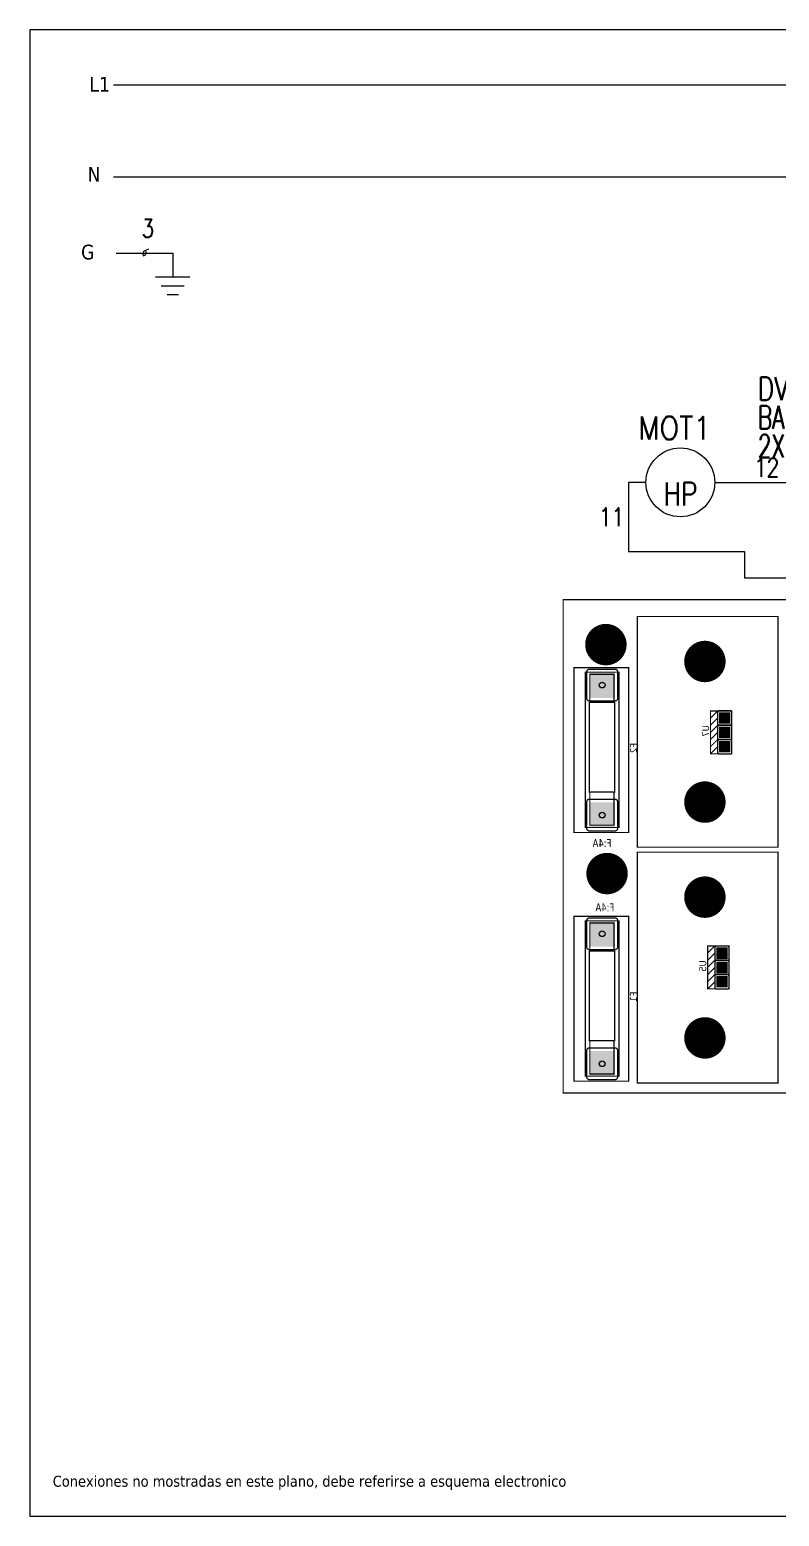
# Model space of a CAD drawing. Header units: millimetres. Extents: x 123.5 to 144.3, y 105.4 to 121.6.
# Drawn here: x 123.51 to 131.67, y 105.41 to 121.59 of the extents above; entities that cross this region are included whole.
import ezdxf
from ezdxf.enums import TextEntityAlignment as Align

# ---------------------------------------------------------------- set-up
doc = ezdxf.new("R2010")
doc.units = ezdxf.units.MM
for name, color, linetype in [('BLK_12AWG', 7, 'Continuous'), ('DESC', 250, 'Continuous'), ('MISC', 7, 'Continuous'), ('SYMS', 7, 'Continuous'), ('TAGS', 250, 'Continuous'), ('TERMS', 250, 'Continuous'), ('WIRES', 7, 'Continuous')]:
    doc.layers.add(name, color=color, linetype=linetype)
doc.layers.add('WIRENO', color=7, linetype='Continuous', true_color=0x000000)
doc.styles.get("Standard").update_dxf_attribs({"font": 'tahoma.ttf'})
doc.styles.add('WD', font='romans.shx')

# ---------------------------------------------------------------- blocks, each defined once
blk = doc.blocks.new('VGND2')
for p, q in [((0.09375, 0), (-0.09375, 0)), ((-0.0625, -0.046875), (0.0625, -0.046875)), ((-0.03125, -0.09375), (0.03125, -0.09375))]:
    blk.add_line(p, q)
at = {"style": 'WD', "flags": 1}
blk.add_attdef('X2TERM01', (0, 0), '', height=0.01, dxfattribs=at)
blk = doc.blocks.new('WD_WNH')
at = {"linetype": 'Continuous', "style": 'WD', "width": 0.8}
blk.add_attdef('WIRENO', text='', height=0.125, dxfattribs=at).set_placement((0, 0.062), align=Align.CENTER)
at = {"style": 'WD', "flags": 1}
for tag, p in [('W01USER', (0, 0.078)), ('W02USER', (0, 0.07)), ('W03USER', (0, 0.062)), ('W04USER', (0, 0.055)), ('W05USER', (0, 0.047)), ('W06USER', (0, 0.039)), ('W07USER', (0, 0.031)), ('W08USER', (0, 0.023)), ('W09USER', (0, 0.016)), ('W10USER', (0, 0.008))]:
    blk.add_attdef(tag, text='', height=0.005, dxfattribs=at).set_placement(p, align=Align.CENTER)
blk = doc.blocks.new('VDV1TFL')
for p, q in [((-0.3438, 0.3438), (-0.3438, -0.3438)), ((0.0938, 0.3438), (-0.3438, 0.3438)), ((0.0938, -0.3438), (0.0938, 0.3438)), ((-0.3438, -0.3438), (0.0938, -0.3438))]:
    blk.add_line(p, q)
for centre in [(-0.25, 0.25), (0, 0.25), (-0.25, -0.25), (0, -0.25)]:
    blk.add_circle(centre, 0.0625)
at = {"style": 'WD', "width": 0.7}
for tag, p in [('INST', (-0.1195, 0.5446)), ('LOC', (-0.1195, 0.375)), ('RATING2', (-0.125, -0.1562))]:
    blk.add_attdef(tag, text='', height=0.125, dxfattribs=at).set_placement(p, align=Align.CENTER)
at = {"style": 'WD', "flags": 1}
for tag, p in [('X2TERM04', (-0.25, 0.3125)), ('X2TERM02', (0, 0.3125)), ('X4TERM04', (-0.3125, 0.25)), ('X1TERM02', (0.0625, 0.25)), ('X4TERM03', (-0.3125, -0.25)), ('X1TERM01', (0.0625, -0.25)), ('X8TERM03', (-0.25, -0.3125)), ('X8TERM01', (0, -0.3125))]:
    blk.add_attdef(tag, p, '', height=0.0125, dxfattribs=at)
at = {"linetype": 'Continuous', "style": 'WD', "width": 0.8, "flags": 8}
for tag, p in [('TERM04', (-0.25, 0.25)), ('TERM02', (0, 0.25)), ('TERM03', (-0.25, -0.25)), ('TERM01', (0, -0.25))]:
    blk.add_attdef(tag, text='', height=0.0625, dxfattribs=at).set_placement(p, align=Align.MIDDLE)
at = {"style": 'WD'}
for tag, p, width in [('TAG1', (0.1719, 0.0774), 0.8), ('DESC1', (0.1719, -0.0789), 0.7), ('DESC2', (0.1719, -0.2351), 0.7), ('XREF', (0.1719, -0.3914), 0.7)]:
    blk.add_attdef(tag, p, '', height=0.125, dxfattribs=dict(at, width=width))
at = {"style": 'WD', "width": 0.7}
blk.add_attdef('RATING1', text='', height=0.125, dxfattribs=at).set_placement((-0.125, 0.0625), align=Align.MIDDLE)
at = {"style": 'WD', "flags": 9}
blk.add_attdef('FAMILY', text='', height=0.01, dxfattribs=at).set_placement((-0.1303, -0.0802), align=Align.CENTER)
at = {"linetype": 'Continuous', "style": 'WD', "flags": 9}
blk.add_attdef('ASSYCODE', text='', height=0.01, dxfattribs=at).set_placement((-0.125, -0.125), align=Align.CENTER)
at = {"linetype": 'Continuous', "style": 'WD', "flags": 1}
for tag, p in [('MFG', (-0.125, -0.1096)), ('CAT', (-0.125, -0.0907))]:
    blk.add_attdef(tag, text='', height=0.01, dxfattribs=at).set_placement(p, align=Align.MIDDLE)
blk = doc.blocks.new('HMO12')
blk.add_circle((0, 0), 0.1875)
at = {"style": 'WD'}
for tag, width, p in [('INST', 0.7, (-0.0257, 0.5595)), ('LOC', 0.7, (-0.0257, 0.3899)), ('TAG1', 0.9, (-0.0312, 0.2336)), ('RATING1', 0.8, (0, 0))]:
    blk.add_attdef(tag, text='', height=0.125, dxfattribs=dict(at, width=width)).set_placement(p, align=Align.CENTER)
at = {"style": 'WD', "flags": 9}
blk.add_attdef('FAMILY', text='', height=0.01, dxfattribs=at).set_placement((-0.0053, 0.1698), align=Align.CENTER)
at = {"linetype": 'Continuous', "style": 'WD', "flags": 1}
for tag, p in [('CAT', (0, 0.1593)), ('MFG', (0, 0.1404))]:
    blk.add_attdef(tag, text='', height=0.01, dxfattribs=at).set_placement(p, align=Align.MIDDLE)
at = {"style": 'WD'}
for tag, p, width in [('DESC1', (1.126, 0.0461), 0.9), ('DESC2', (1.126, -0.1101), 0.9), ('DESC3', (1.126, -0.2664), 0.9), ('RATING3', (1.125, -0.4226), 0.8), ('RATING4', (1.125, -0.5789), 0.8), ('WDTAGALT', (1.125, -0.75), 0.7)]:
    blk.add_attdef(tag, p, '', height=0.125, dxfattribs=dict(at, width=width))
at = {"linetype": 'Continuous', "style": 'WD', "flags": 9}
blk.add_attdef('ASSYCODE', text='', height=0.01, dxfattribs=at).set_placement((0, 0.125), align=Align.CENTER)
at = {"style": 'WD', "flags": 1}
for tag, p in [('X4TERM01', (-0.1875, 0)), ('X1TERM02', (0.1875, 0)), ('X0TERM03', (0.1326, -0.1326))]:
    blk.add_attdef(tag, p, '', height=0.0125, dxfattribs=at)
at = {"linetype": 'Continuous', "style": 'WD'}
blk.add_attdef('TERM01', text='', height=0.125, dxfattribs=at).set_placement((-0.2312, -0.0349), align=Align.TOP_RIGHT)
at = {"style": 'WD', "width": 0.8}
blk.add_attdef('RATING2', text='', height=0.125, dxfattribs=at).set_placement((0.0012, -0.0165), align=Align.TOP_CENTER)
at = {"linetype": 'Continuous', "style": 'WD'}
for tag, p in [('TERM02', (0.2312, -0.0349)), ('TERM03', (0.0625, -0.2188))]:
    blk.add_attdef(tag, text='', height=0.125, dxfattribs=at).set_placement(p, align=Align.TOP_LEFT)
blk = doc.blocks.new('EPAD')
at = {"const_width": 0.5}
blk.add_lwpolyline([(-0.25, 0, 1), (0.25, 0, 1)], format="xyb", close=True, dxfattribs=at)
blk = doc.blocks.new('RPAD')
blk.add_trace([(-0.5, -0.5), (-0.5, 0.5), (0.5, -0.5), (0.5, 0.5)])
blk = doc.blocks.new('Tarjeta CFLH')
at = {"const_width": 0.008}
for points in [[(-7.09, -1.284), (-1.456, -1.284), (-1.456, 2.168), (-7.09, 2.168), (-7.09, -1.284)], [(-7.09, -1.284), (-1.456, -1.284), (-1.456, 2.168), (-7.09, 2.168), (-7.09, -1.284)], [(-7.09, -1.284), (-1.456, -1.284), (-1.456, 2.168), (-7.09, 2.168), (-7.09, -1.284)], [(-6.571, 0.436), (-5.587, 0.436), (-5.587, 2.05), (-6.571, 2.05), (-6.571, 0.436)], [(-6.571, 0.436), (-5.587, 0.436), (-5.587, 2.05), (-6.571, 2.05), (-6.571, 0.436)], [(-6.571, 0.436), (-5.587, 0.436), (-5.587, 2.05), (-6.571, 2.05), (-6.571, 0.436)], [(-7.014, 0.538), (-6.632, 0.538), (-6.632, 1.692), (-7.014, 1.692), (-7.014, 0.538)], [(-7.014, 0.538), (-6.632, 0.538), (-6.632, 1.692), (-7.014, 1.692), (-7.014, 0.538)], [(-7.014, 0.538), (-6.632, 0.538), (-6.632, 1.692), (-7.014, 1.692), (-7.014, 0.538)], [(-6.935, 0.574), (-6.699, 0.574), (-6.699, 1.66), (-6.935, 1.66), (-6.935, 0.574)], [(-6.935, 0.574), (-6.699, 0.574), (-6.699, 1.66), (-6.935, 1.66), (-6.935, 0.574)], [(-6.935, 0.574), (-6.699, 0.574), (-6.699, 1.66), (-6.935, 1.66), (-6.935, 0.574)], [(-6.903, 1.452), (-6.734, 1.452), (-6.734, 1.645), (-6.903, 1.645), (-6.903, 1.452)], [(-6.903, 1.452), (-6.734, 1.452), (-6.734, 1.645), (-6.903, 1.645), (-6.903, 1.452)], [(-6.903, 1.452), (-6.734, 1.452), (-6.734, 1.645), (-6.903, 1.645), (-6.903, 1.452)], [(-6.907, 0.822), (-6.73, 0.822), (-6.73, 1.448), (-6.907, 1.448), (-6.907, 0.822)], [(-6.907, 0.822), (-6.73, 0.822), (-6.73, 1.448), (-6.907, 1.448), (-6.907, 0.822)], [(-6.907, 0.822), (-6.73, 0.822), (-6.73, 1.448), (-6.907, 1.448), (-6.907, 0.822)], [(-6.009, 1.389), (-6.059, 1.389), (-6.059, 1.089), (-6.009, 1.089)], [(-6.009, 1.389), (-6.059, 1.339)], [(-6.009, 1.389), (-6.059, 1.389), (-6.059, 1.089), (-6.009, 1.089)], [(-6.009, 1.389), (-6.059, 1.339)], [(-6.009, 1.389), (-6.059, 1.389), (-6.059, 1.089), (-6.009, 1.089)], [(-6.009, 1.389), (-6.059, 1.339)], [(-6.009, 1.089), (-5.909, 1.089), (-5.909, 1.389), (-6.009, 1.389), (-6.009, 1.089)], [(-6.009, 1.089), (-5.909, 1.089), (-5.909, 1.389), (-6.009, 1.389), (-6.009, 1.089)], [(-6.009, 1.089), (-5.909, 1.089), (-5.909, 1.389), (-6.009, 1.389), (-6.009, 1.089)], [(-6.009, 1.339), (-6.059, 1.289)], [(-6.009, 1.339), (-6.059, 1.289)], [(-6.009, 1.339), (-6.059, 1.289)], [(-6.009, 1.289), (-6.059, 1.239)], [(-6.009, 1.289), (-6.059, 1.239)], [(-6.009, 1.289), (-6.059, 1.239)], [(-6.009, 1.239), (-6.059, 1.189)], [(-6.009, 1.239), (-6.059, 1.189)], [(-6.009, 1.239), (-6.059, 1.189)], [(-6.009, 1.189), (-6.059, 1.139)], [(-6.009, 1.189), (-6.059, 1.139)], [(-6.009, 1.189), (-6.059, 1.139)], [(-6.009, 1.139), (-6.059, 1.089)], [(-6.009, 1.139), (-6.059, 1.089)], [(-6.009, 1.139), (-6.059, 1.089)], [(-6.903, 0.59), (-6.734, 0.59), (-6.734, 0.822), (-6.903, 0.822), (-6.903, 0.59)], [(-6.903, 0.59), (-6.734, 0.59), (-6.734, 0.822), (-6.903, 0.822), (-6.903, 0.59)], [(-6.903, 0.59), (-6.734, 0.59), (-6.734, 0.822), (-6.903, 0.822), (-6.903, 0.59)], [(-6.571, -1.214), (-5.587, -1.214), (-5.587, 0.401), (-6.571, 0.401), (-6.571, -1.214)], [(-6.571, -1.214), (-5.587, -1.214), (-5.587, 0.401), (-6.571, 0.401), (-6.571, -1.214)], [(-6.571, -1.214), (-5.587, -1.214), (-5.587, 0.401), (-6.571, 0.401), (-6.571, -1.214)], [(-7.014, -1.202), (-6.632, -1.202), (-6.632, -0.048), (-7.014, -0.048), (-7.014, -1.202)], [(-7.014, -1.202), (-6.632, -1.202), (-6.632, -0.048), (-7.014, -0.048), (-7.014, -1.202)], [(-7.014, -1.202), (-6.632, -1.202), (-6.632, -0.048), (-7.014, -0.048), (-7.014, -1.202)], [(-6.935, -1.166), (-6.699, -1.166), (-6.699, -0.08), (-6.935, -0.08), (-6.935, -1.166)], [(-6.935, -1.166), (-6.699, -1.166), (-6.699, -0.08), (-6.935, -0.08), (-6.935, -1.166)], [(-6.935, -1.166), (-6.699, -1.166), (-6.699, -0.08), (-6.935, -0.08), (-6.935, -1.166)], [(-6.903, -0.288), (-6.734, -0.288), (-6.734, -0.095), (-6.903, -0.095), (-6.903, -0.288)], [(-6.903, -0.288), (-6.734, -0.288), (-6.734, -0.095), (-6.903, -0.095), (-6.903, -0.288)], [(-6.903, -0.288), (-6.734, -0.288), (-6.734, -0.095), (-6.903, -0.095), (-6.903, -0.288)], [(-6.907, -0.918), (-6.73, -0.918), (-6.73, -0.292), (-6.907, -0.292), (-6.907, -0.918)], [(-6.907, -0.918), (-6.73, -0.918), (-6.73, -0.292), (-6.907, -0.292), (-6.907, -0.918)], [(-6.907, -0.918), (-6.73, -0.918), (-6.73, -0.292), (-6.907, -0.292), (-6.907, -0.918)], [(-6.029, -0.256), (-6.079, -0.256), (-6.079, -0.556), (-6.029, -0.556)], [(-6.029, -0.256), (-6.079, -0.306)], [(-6.029, -0.256), (-6.079, -0.256), (-6.079, -0.556), (-6.029, -0.556)], [(-6.029, -0.256), (-6.079, -0.306)], [(-6.029, -0.256), (-6.079, -0.256), (-6.079, -0.556), (-6.029, -0.556)], [(-6.029, -0.256), (-6.079, -0.306)], [(-6.029, -0.306), (-6.079, -0.356)], [(-6.029, -0.306), (-6.079, -0.356)], [(-6.029, -0.306), (-6.079, -0.356)], [(-6.029, -0.556), (-5.929, -0.556), (-5.929, -0.256), (-6.029, -0.256), (-6.029, -0.556)], [(-6.029, -0.556), (-5.929, -0.556), (-5.929, -0.256), (-6.029, -0.256), (-6.029, -0.556)], [(-6.029, -0.556), (-5.929, -0.556), (-5.929, -0.256), (-6.029, -0.256), (-6.029, -0.556)], [(-6.029, -0.356), (-6.079, -0.406)], [(-6.029, -0.356), (-6.079, -0.406)], [(-6.029, -0.356), (-6.079, -0.406)], [(-6.029, -0.406), (-6.079, -0.456)], [(-6.029, -0.406), (-6.079, -0.456)], [(-6.029, -0.406), (-6.079, -0.456)], [(-6.029, -0.456), (-6.079, -0.506)], [(-6.029, -0.456), (-6.079, -0.506)], [(-6.029, -0.456), (-6.079, -0.506)], [(-6.029, -0.506), (-6.079, -0.556)], [(-6.029, -0.506), (-6.079, -0.556)], [(-6.029, -0.506), (-6.079, -0.556)], [(-6.903, -1.151), (-6.734, -1.151), (-6.734, -0.918), (-6.903, -0.918), (-6.903, -1.151)], [(-6.903, -1.151), (-6.734, -1.151), (-6.734, -0.918), (-6.903, -0.918), (-6.903, -1.151)], [(-6.903, -1.151), (-6.734, -1.151), (-6.734, -0.918), (-6.903, -0.918), (-6.903, -1.151)]]:
    blk.add_lwpolyline(points, dxfattribs=at)
for points in [[(-6.707, 1.48), (-6.707, 1.66), (-6.707, 1.662), (-6.707, 1.664), (-6.708, 1.666), (-6.708, 1.668), (-6.709, 1.67), (-6.71, 1.671), (-6.711, 1.673), (-6.713, 1.674), (-6.714, 1.675), (-6.716, 1.677), (-6.717, 1.678), (-6.719, 1.678), (-6.721, 1.679), (-6.723, 1.679), (-6.725, 1.68), (-6.727, 1.68), (-6.907, 1.68), (-6.909, 1.68), (-6.911, 1.679), (-6.913, 1.679), (-6.915, 1.678), (-6.916, 1.678), (-6.918, 1.677), (-6.92, 1.675), (-6.921, 1.674), (-6.922, 1.673), (-6.924, 1.671), (-6.924, 1.67), (-6.925, 1.668), (-6.926, 1.666), (-6.926, 1.664), (-6.927, 1.662), (-6.927, 1.66), (-6.927, 1.48), (-6.927, 1.478), (-6.926, 1.476), (-6.926, 1.474), (-6.925, 1.472), (-6.924, 1.47), (-6.924, 1.469), (-6.922, 1.467), (-6.921, 1.466), (-6.92, 1.464), (-6.918, 1.463), (-6.916, 1.462), (-6.915, 1.461), (-6.913, 1.461), (-6.911, 1.46), (-6.909, 1.46), (-6.907, 1.46), (-6.727, 1.46), (-6.725, 1.46), (-6.723, 1.46), (-6.721, 1.461), (-6.719, 1.461), (-6.717, 1.462), (-6.716, 1.463), (-6.714, 1.464), (-6.713, 1.466), (-6.711, 1.467), (-6.71, 1.469), (-6.709, 1.47), (-6.708, 1.472), (-6.708, 1.474), (-6.707, 1.476), (-6.707, 1.478), (-6.707, 1.48)], [(-6.009, 1.379), (-6.009, 1.299), (-6.009, 1.298), (-6.009, 1.297), (-6.009, 1.296), (-6.008, 1.295), (-6.008, 1.294), (-6.008, 1.294), (-6.007, 1.293), (-6.006, 1.292), (-6.006, 1.291), (-6.005, 1.291), (-6.004, 1.29), (-6.003, 1.29), (-6.002, 1.29), (-6.001, 1.289), (-6, 1.289), (-5.999, 1.289), (-5.919, 1.289), (-5.918, 1.289), (-5.917, 1.289), (-5.916, 1.29), (-5.915, 1.29), (-5.914, 1.29), (-5.914, 1.291), (-5.913, 1.291), (-5.912, 1.292), (-5.911, 1.293), (-5.911, 1.294), (-5.91, 1.294), (-5.91, 1.295), (-5.91, 1.296), (-5.909, 1.297), (-5.909, 1.298), (-5.909, 1.299), (-5.909, 1.379), (-5.909, 1.38), (-5.909, 1.381), (-5.91, 1.382), (-5.91, 1.383), (-5.91, 1.384), (-5.911, 1.385), (-5.911, 1.386), (-5.912, 1.386), (-5.913, 1.387), (-5.914, 1.388), (-5.914, 1.388), (-5.915, 1.388), (-5.916, 1.389), (-5.917, 1.389), (-5.918, 1.389), (-5.919, 1.389), (-5.999, 1.389), (-6, 1.389), (-6.001, 1.389), (-6.002, 1.389), (-6.003, 1.388), (-6.004, 1.388), (-6.005, 1.388), (-6.006, 1.387), (-6.006, 1.386), (-6.007, 1.386), (-6.008, 1.385), (-6.008, 1.384), (-6.008, 1.383), (-6.009, 1.382), (-6.009, 1.381), (-6.009, 1.38), (-6.009, 1.379)], [(-6.009, 1.279), (-6.009, 1.199), (-6.009, 1.198), (-6.009, 1.197), (-6.009, 1.196), (-6.008, 1.195), (-6.008, 1.194), (-6.008, 1.194), (-6.007, 1.193), (-6.006, 1.192), (-6.006, 1.191), (-6.005, 1.191), (-6.004, 1.19), (-6.003, 1.19), (-6.002, 1.19), (-6.001, 1.189), (-6, 1.189), (-5.999, 1.189), (-5.919, 1.189), (-5.918, 1.189), (-5.917, 1.189), (-5.916, 1.19), (-5.915, 1.19), (-5.914, 1.19), (-5.914, 1.191), (-5.913, 1.191), (-5.912, 1.192), (-5.911, 1.193), (-5.911, 1.194), (-5.91, 1.194), (-5.91, 1.195), (-5.91, 1.196), (-5.909, 1.197), (-5.909, 1.198), (-5.909, 1.199), (-5.909, 1.279), (-5.909, 1.28), (-5.909, 1.281), (-5.91, 1.282), (-5.91, 1.283), (-5.91, 1.284), (-5.911, 1.285), (-5.911, 1.286), (-5.912, 1.286), (-5.913, 1.287), (-5.914, 1.288), (-5.914, 1.288), (-5.915, 1.288), (-5.916, 1.289), (-5.917, 1.289), (-5.918, 1.289), (-5.919, 1.289), (-5.999, 1.289), (-6, 1.289), (-6.001, 1.289), (-6.002, 1.289), (-6.003, 1.288), (-6.004, 1.288), (-6.005, 1.288), (-6.006, 1.287), (-6.006, 1.286), (-6.007, 1.286), (-6.008, 1.285), (-6.008, 1.284), (-6.008, 1.283), (-6.009, 1.282), (-6.009, 1.281), (-6.009, 1.28), (-6.009, 1.279)], [(-6.009, 1.179), (-6.009, 1.099), (-6.009, 1.098), (-6.009, 1.097), (-6.009, 1.096), (-6.008, 1.095), (-6.008, 1.094), (-6.008, 1.094), (-6.007, 1.093), (-6.006, 1.092), (-6.006, 1.091), (-6.005, 1.091), (-6.004, 1.09), (-6.003, 1.09), (-6.002, 1.09), (-6.001, 1.089), (-6, 1.089), (-5.999, 1.089), (-5.919, 1.089), (-5.918, 1.089), (-5.917, 1.089), (-5.916, 1.09), (-5.915, 1.09), (-5.914, 1.09), (-5.914, 1.091), (-5.913, 1.091), (-5.912, 1.092), (-5.911, 1.093), (-5.911, 1.094), (-5.91, 1.094), (-5.91, 1.095), (-5.91, 1.096), (-5.909, 1.097), (-5.909, 1.098), (-5.909, 1.099), (-5.909, 1.179), (-5.909, 1.18), (-5.909, 1.181), (-5.91, 1.182), (-5.91, 1.183), (-5.91, 1.184), (-5.911, 1.185), (-5.911, 1.186), (-5.912, 1.186), (-5.913, 1.187), (-5.914, 1.188), (-5.914, 1.188), (-5.915, 1.188), (-5.916, 1.189), (-5.917, 1.189), (-5.918, 1.189), (-5.919, 1.189), (-5.999, 1.189), (-6, 1.189), (-6.001, 1.189), (-6.002, 1.189), (-6.003, 1.188), (-6.004, 1.188), (-6.005, 1.188), (-6.006, 1.187), (-6.006, 1.186), (-6.007, 1.186), (-6.008, 1.185), (-6.008, 1.184), (-6.008, 1.183), (-6.009, 1.182), (-6.009, 1.181), (-6.009, 1.18), (-6.009, 1.179)], [(-6.707, 0.57), (-6.707, 0.75), (-6.707, 0.753), (-6.707, 0.755), (-6.708, 0.756), (-6.708, 0.758), (-6.709, 0.76), (-6.71, 0.762), (-6.711, 0.763), (-6.713, 0.765), (-6.714, 0.766), (-6.716, 0.767), (-6.717, 0.768), (-6.719, 0.769), (-6.721, 0.77), (-6.723, 0.77), (-6.725, 0.77), (-6.727, 0.77), (-6.907, 0.77), (-6.909, 0.77), (-6.911, 0.77), (-6.913, 0.77), (-6.915, 0.769), (-6.916, 0.768), (-6.918, 0.767), (-6.92, 0.766), (-6.921, 0.765), (-6.922, 0.763), (-6.924, 0.762), (-6.924, 0.76), (-6.925, 0.758), (-6.926, 0.756), (-6.926, 0.755), (-6.927, 0.753), (-6.927, 0.75), (-6.927, 0.57), (-6.927, 0.568), (-6.926, 0.566), (-6.926, 0.564), (-6.925, 0.563), (-6.924, 0.561), (-6.924, 0.559), (-6.922, 0.558), (-6.921, 0.556), (-6.92, 0.555), (-6.918, 0.554), (-6.916, 0.553), (-6.915, 0.552), (-6.913, 0.551), (-6.911, 0.551), (-6.909, 0.551), (-6.907, 0.55), (-6.727, 0.55), (-6.725, 0.551), (-6.723, 0.551), (-6.721, 0.551), (-6.719, 0.552), (-6.717, 0.553), (-6.716, 0.554), (-6.714, 0.555), (-6.713, 0.556), (-6.711, 0.558), (-6.71, 0.559), (-6.709, 0.561), (-6.708, 0.563), (-6.708, 0.564), (-6.707, 0.566), (-6.707, 0.568), (-6.707, 0.57)], [(-6.707, -0.26), (-6.707, -0.08), (-6.707, -0.078), (-6.707, -0.076), (-6.708, -0.074), (-6.708, -0.072), (-6.709, -0.071), (-6.71, -0.069), (-6.711, -0.067), (-6.713, -0.066), (-6.714, -0.065), (-6.716, -0.064), (-6.717, -0.063), (-6.719, -0.062), (-6.721, -0.061), (-6.723, -0.061), (-6.725, -0.06), (-6.727, -0.06), (-6.907, -0.06), (-6.909, -0.06), (-6.911, -0.061), (-6.913, -0.061), (-6.915, -0.062), (-6.916, -0.063), (-6.918, -0.064), (-6.92, -0.065), (-6.921, -0.066), (-6.922, -0.067), (-6.924, -0.069), (-6.924, -0.071), (-6.925, -0.072), (-6.926, -0.074), (-6.926, -0.076), (-6.927, -0.078), (-6.927, -0.08), (-6.927, -0.26), (-6.927, -0.262), (-6.926, -0.264), (-6.926, -0.266), (-6.925, -0.268), (-6.924, -0.27), (-6.924, -0.272), (-6.922, -0.273), (-6.921, -0.274), (-6.92, -0.276), (-6.918, -0.277), (-6.916, -0.278), (-6.915, -0.279), (-6.913, -0.279), (-6.911, -0.28), (-6.909, -0.28), (-6.907, -0.28), (-6.727, -0.28), (-6.725, -0.28), (-6.723, -0.28), (-6.721, -0.279), (-6.719, -0.279), (-6.717, -0.278), (-6.716, -0.277), (-6.714, -0.276), (-6.713, -0.274), (-6.711, -0.273), (-6.71, -0.272), (-6.709, -0.27), (-6.708, -0.268), (-6.708, -0.266), (-6.707, -0.264), (-6.707, -0.262), (-6.707, -0.26)], [(-6.029, -0.266), (-6.029, -0.346), (-6.029, -0.348), (-6.029, -0.349), (-6.028, -0.349), (-6.028, -0.35), (-6.028, -0.351), (-6.027, -0.352), (-6.027, -0.353), (-6.026, -0.354), (-6.025, -0.354), (-6.025, -0.355), (-6.024, -0.355), (-6.023, -0.356), (-6.022, -0.356), (-6.021, -0.356), (-6.02, -0.356), (-6.019, -0.356), (-5.939, -0.356), (-5.938, -0.356), (-5.937, -0.356), (-5.936, -0.356), (-5.935, -0.356), (-5.934, -0.355), (-5.933, -0.355), (-5.932, -0.354), (-5.932, -0.354), (-5.931, -0.353), (-5.931, -0.352), (-5.93, -0.351), (-5.93, -0.35), (-5.929, -0.349), (-5.929, -0.349), (-5.929, -0.348), (-5.929, -0.346), (-5.929, -0.266), (-5.929, -0.265), (-5.929, -0.264), (-5.929, -0.263), (-5.93, -0.263), (-5.93, -0.262), (-5.931, -0.261), (-5.931, -0.26), (-5.932, -0.259), (-5.932, -0.259), (-5.933, -0.258), (-5.934, -0.258), (-5.935, -0.257), (-5.936, -0.257), (-5.937, -0.257), (-5.938, -0.257), (-5.939, -0.256), (-6.019, -0.256), (-6.02, -0.257), (-6.021, -0.257), (-6.022, -0.257), (-6.023, -0.257), (-6.024, -0.258), (-6.025, -0.258), (-6.025, -0.259), (-6.026, -0.259), (-6.027, -0.26), (-6.027, -0.261), (-6.028, -0.262), (-6.028, -0.263), (-6.028, -0.263), (-6.029, -0.264), (-6.029, -0.265), (-6.029, -0.266)], [(-6.029, -0.366), (-6.029, -0.446), (-6.029, -0.448), (-6.029, -0.449), (-6.028, -0.449), (-6.028, -0.45), (-6.028, -0.451), (-6.027, -0.452), (-6.027, -0.453), (-6.026, -0.454), (-6.025, -0.454), (-6.025, -0.455), (-6.024, -0.455), (-6.023, -0.456), (-6.022, -0.456), (-6.021, -0.456), (-6.02, -0.456), (-6.019, -0.456), (-5.939, -0.456), (-5.938, -0.456), (-5.937, -0.456), (-5.936, -0.456), (-5.935, -0.456), (-5.934, -0.455), (-5.933, -0.455), (-5.932, -0.454), (-5.932, -0.454), (-5.931, -0.453), (-5.931, -0.452), (-5.93, -0.451), (-5.93, -0.45), (-5.929, -0.449), (-5.929, -0.449), (-5.929, -0.448), (-5.929, -0.446), (-5.929, -0.366), (-5.929, -0.365), (-5.929, -0.364), (-5.929, -0.363), (-5.93, -0.363), (-5.93, -0.362), (-5.931, -0.361), (-5.931, -0.36), (-5.932, -0.359), (-5.932, -0.359), (-5.933, -0.358), (-5.934, -0.358), (-5.935, -0.357), (-5.936, -0.357), (-5.937, -0.357), (-5.938, -0.357), (-5.939, -0.356), (-6.019, -0.356), (-6.02, -0.357), (-6.021, -0.357), (-6.022, -0.357), (-6.023, -0.357), (-6.024, -0.358), (-6.025, -0.358), (-6.025, -0.359), (-6.026, -0.359), (-6.027, -0.36), (-6.027, -0.361), (-6.028, -0.362), (-6.028, -0.363), (-6.028, -0.363), (-6.029, -0.364), (-6.029, -0.365), (-6.029, -0.366)], [(-6.029, -0.466), (-6.029, -0.546), (-6.029, -0.548), (-6.029, -0.549), (-6.028, -0.549), (-6.028, -0.55), (-6.028, -0.551), (-6.027, -0.552), (-6.027, -0.553), (-6.026, -0.554), (-6.025, -0.554), (-6.025, -0.555), (-6.024, -0.555), (-6.023, -0.556), (-6.022, -0.556), (-6.021, -0.556), (-6.02, -0.556), (-6.019, -0.556), (-5.939, -0.556), (-5.938, -0.556), (-5.937, -0.556), (-5.936, -0.556), (-5.935, -0.556), (-5.934, -0.555), (-5.933, -0.555), (-5.932, -0.554), (-5.932, -0.554), (-5.931, -0.553), (-5.931, -0.552), (-5.93, -0.551), (-5.93, -0.55), (-5.929, -0.549), (-5.929, -0.549), (-5.929, -0.548), (-5.929, -0.546), (-5.929, -0.466), (-5.929, -0.465), (-5.929, -0.464), (-5.929, -0.463), (-5.93, -0.463), (-5.93, -0.462), (-5.931, -0.461), (-5.931, -0.46), (-5.932, -0.459), (-5.932, -0.459), (-5.933, -0.458), (-5.934, -0.458), (-5.935, -0.457), (-5.936, -0.457), (-5.937, -0.457), (-5.938, -0.457), (-5.939, -0.456), (-6.019, -0.456), (-6.02, -0.457), (-6.021, -0.457), (-6.022, -0.457), (-6.023, -0.457), (-6.024, -0.458), (-6.025, -0.458), (-6.025, -0.459), (-6.026, -0.459), (-6.027, -0.46), (-6.027, -0.461), (-6.028, -0.462), (-6.028, -0.463), (-6.028, -0.463), (-6.029, -0.464), (-6.029, -0.465), (-6.029, -0.466)], [(-6.707, -1.17), (-6.707, -0.99), (-6.707, -0.988), (-6.707, -0.986), (-6.708, -0.984), (-6.708, -0.982), (-6.709, -0.98), (-6.71, -0.978), (-6.711, -0.977), (-6.713, -0.975), (-6.714, -0.974), (-6.716, -0.973), (-6.717, -0.972), (-6.719, -0.971), (-6.721, -0.971), (-6.723, -0.97), (-6.725, -0.97), (-6.727, -0.97), (-6.907, -0.97), (-6.909, -0.97), (-6.911, -0.97), (-6.913, -0.971), (-6.915, -0.971), (-6.916, -0.972), (-6.918, -0.973), (-6.92, -0.974), (-6.921, -0.975), (-6.922, -0.977), (-6.924, -0.978), (-6.924, -0.98), (-6.925, -0.982), (-6.926, -0.984), (-6.926, -0.986), (-6.927, -0.988), (-6.927, -0.99), (-6.927, -1.17), (-6.927, -1.172), (-6.926, -1.174), (-6.926, -1.176), (-6.925, -1.178), (-6.924, -1.179), (-6.924, -1.181), (-6.922, -1.183), (-6.921, -1.184), (-6.92, -1.185), (-6.918, -1.186), (-6.916, -1.187), (-6.915, -1.188), (-6.913, -1.189), (-6.911, -1.189), (-6.909, -1.19), (-6.907, -1.19), (-6.727, -1.19), (-6.725, -1.19), (-6.723, -1.189), (-6.721, -1.189), (-6.719, -1.188), (-6.717, -1.187), (-6.716, -1.186), (-6.714, -1.185), (-6.713, -1.184), (-6.711, -1.183), (-6.71, -1.181), (-6.709, -1.179), (-6.708, -1.178), (-6.708, -1.176), (-6.707, -1.174), (-6.707, -1.172), (-6.707, -1.17)]]:
    blk.add_lwpolyline(points, close=True)
for centre, radius in [((-6.791, 1.853), 0.03), ((-6.098, 1.735), 0.03), ((-6.817, 1.57), 0.02), ((-5.959, 1.339), 0.025), ((-5.959, 1.239), 0.025), ((-5.959, 1.139), 0.025), ((-6.098, 0.751), 0.03), ((-6.817, 0.66), 0.02), ((-6.783, 0.251), 0.03), ((-6.098, 0.086), 0.03), ((-6.817, -0.17), 0.02), ((-5.979, -0.306), 0.025), ((-5.979, -0.406), 0.025), ((-5.979, -0.506), 0.025), ((-6.098, -0.899), 0.03), ((-6.817, -1.08), 0.02)]:
    blk.add_circle(centre, radius)
for p, xscale, yscale in [((-6.791, 1.853), 0.29, 0.29), ((-6.791, 1.853), 0.25, 0.25), ((-6.098, 1.735), 0.29, 0.29), ((-6.098, 1.735), 0.25, 0.25), ((-6.098, 0.751), 0.29, 0.29), ((-6.098, 0.751), 0.25, 0.25), ((-6.783, 0.251), 0.29, 0.29), ((-6.783, 0.251), 0.25, 0.25), ((-6.098, 0.086), 0.29, 0.29), ((-6.098, 0.086), 0.25, 0.25), ((-6.098, -0.899), 0.29, 0.29), ((-6.098, -0.899), 0.25, 0.25)]:
    blk.add_blockref('EPAD', p, dxfattribs=dict(xscale=xscale, yscale=yscale))
for p, xscale, yscale, rotation in [((-6.817, 1.57), 0.18, 0.18, 270), ((-5.959, 1.339), 0.08, 0.08, 90), ((-5.959, 1.239), 0.08, 0.08, 90), ((-5.959, 1.139), 0.08, 0.08, 90), ((-6.817, 0.66), 0.18, 0.18, 270), ((-6.817, -0.17), 0.18, 0.18, 270), ((-5.979, -0.306), 0.08, 0.08, 90), ((-5.979, -0.406), 0.08, 0.08, 90), ((-5.979, -0.506), 0.08, 0.08, 90), ((-6.817, -1.08), 0.18, 0.18, 270)]:
    blk.add_blockref('RPAD', p, dxfattribs=dict(xscale=xscale, yscale=yscale, rotation=rotation))
at = {"text_generation_flag": 2, "width": 1.041667}
for s, p in [('U7', (-6.069, 1.289)), ('U7', (-6.069, 1.289)), ('U7', (-6.069, 1.289)), ('F2', (-6.574, 1.165)), ('F2', (-6.574, 1.165)), ('F2', (-6.574, 1.165)), ('U5', (-6.089, -0.356)), ('U5', (-6.089, -0.356)), ('U5', (-6.089, -0.356)), ('F1', (-6.574, -0.575)), ('F1', (-6.574, -0.575)), ('F1', (-6.574, -0.575))]:
    blk.add_text(s, height=0.048, rotation=90, dxfattribs=at).set_placement(p)
at = {"text_generation_flag": 2, "width": 0.892857}
for p in [(-6.752, 0.436), (-6.752, 0.436), (-6.752, 0.436), (-6.732, -0.013), (-6.732, -0.013), (-6.732, -0.013)]:
    blk.add_text('F:4A', height=0.056, dxfattribs=at).set_placement(p)
blk = doc.blocks.new('CFLH')
at = {"linetype": 'Continuous'}
blk.add_blockref('Tarjeta CFLH', (7.181, -2.26), dxfattribs=at)
blk = doc.blocks.new('WD_WNV')
at = {"linetype": 'Continuous', "style": 'WD', "width": 0.8}
blk.add_attdef('WIRENO', text='', height=0.125, dxfattribs=at).set_placement((-0.05, 0), align=Align.MIDDLE_RIGHT)
at = {"style": 'WD', "flags": 1}
for tag, p in [('W01USER', (-0.062, 0.094)), ('W02USER', (-0.062, 0.086)), ('W03USER', (-0.062, 0.078)), ('W04USER', (-0.062, 0.07)), ('W05USER', (-0.062, 0.062)), ('W06USER', (-0.062, 0.055)), ('W07USER', (-0.062, 0.047)), ('W08USER', (-0.062, 0.039)), ('W09USER', (-0.062, 0.031)), ('W10USER', (-0.062, 0.023))]:
    blk.add_attdef(tag, text='', height=0.005, dxfattribs=at).set_placement(p, align=Align.CENTER)

msp = doc.modelspace()

# ---------------------------------------------------------------- linework, layer by layer
at = {"color": 7, "linetype": 'Continuous'}
for p, q in [((144.256, 121.59), (123.506, 121.59)), ((123.506, 121.59), (123.506, 105.405)), ((123.506, 105.405), (144.256, 105.405))]:
    msp.add_line(p, q, dxfattribs=at)
at = {"layer": 'BLK_12AWG'}
for p, q in [((124.418, 120.99), (142.793, 120.99)), ((124.418, 119.99), (142.793, 119.99))]:
    msp.add_line(p, q, dxfattribs=at)
at = {"layer": 'WIRENO'}
msp.add_lwpolyline([(124.8, 119.2), (124.765, 119.187), (124.745, 119.177), (124.736, 119.148), (124.746, 119.128), (124.765, 119.138), (124.775, 119.168), (124.77, 119.177)], dxfattribs=at)
at = {"layer": 'WIRES'}
for p, q in [((124.447, 119.158), (125.063, 119.158)), ((125.063, 119.158), (125.063, 118.897)), ((130.216, 116.662), (130.027, 116.662)), ((130.027, 116.662), (130.027, 115.91)), ((130.966, 116.662), (132.095, 116.662)), ((130.027, 115.91), (131.288, 115.91)), ((131.288, 115.91), (131.288, 115.623)), ((131.288, 115.623), (132.571, 115.623))]:
    msp.add_line(p, q, dxfattribs=at)

# ---------------------------------------------------------------- block references
at = {"linetype": 'Continuous', "xscale": 1.555982136900081, "yscale": 1.555982136900081, "zscale": 1.555982136900081}
msp.add_blockref('CFLH', (129.173, 115.529), dxfattribs=at)
at = {"layer": 'SYMS', "xscale": 2, "yscale": 2, "zscale": 2}
msp.add_blockref('VGND2', (125.063, 118.897), dxfattribs=at)
at = {"layer": 'SYMS'}
ref = msp.add_blockref('VDV1TFL', (133.413, 117.28), dxfattribs=dict(at, xscale=2, yscale=2, zscale=2))
ref.add_attrib('TERM03', '3', dxfattribs={"layer": 'TERMS', "linetype": 'Continuous', "height": 0.125, "style": 'WD', "width": 0.8, "flags": 8}).set_placement((132.913, 116.78), align=Align.MIDDLE)
ref.add_attrib('DESC1', 'BALASTRO', (131.434, 117.244), dxfattribs={"layer": 'DESC', "height": 0.25, "style": 'WD', "width": 0.7})
ref.add_attrib('DESC2', '2X32W', (131.434, 116.932), dxfattribs={"layer": 'DESC', "height": 0.25, "style": 'WD', "width": 0.7})
ref.add_attrib('TERM04', '4', dxfattribs={"layer": 'TERMS', "linetype": 'Continuous', "height": 0.125, "style": 'WD', "width": 0.8, "flags": 8}).set_placement((132.913, 117.78), align=Align.MIDDLE)
ref.add_attrib('TERM02', '2', dxfattribs={"layer": 'TERMS', "linetype": 'Continuous', "height": 0.125, "style": 'WD', "width": 0.8, "flags": 8}).set_placement((133.413, 117.78), align=Align.MIDDLE)
ref.add_attrib('TERM01', '1', dxfattribs={"layer": 'TERMS', "linetype": 'Continuous', "height": 0.125, "style": 'WD', "width": 0.8, "flags": 8}).set_placement((133.413, 116.78), align=Align.MIDDLE)
ref.add_attrib('TAG1', 'DV1', (131.434, 117.557), dxfattribs={"layer": 'TAGS', "height": 0.25, "style": 'WD', "width": 0.8})
ref = msp.add_blockref('HMO12', (130.591, 116.662), dxfattribs=dict(at, xscale=2, yscale=2, zscale=2))
ref.add_attrib('RATING2', 'HP', dxfattribs={"layer": 'MISC', "height": 0.25, "style": 'WD', "width": 0.8}).set_placement((130.594, 116.662), align=Align.TOP_CENTER)
ref.add_attrib('TAG1', 'MOT1', dxfattribs={"layer": 'TAGS', "height": 0.25, "style": 'WD', "width": 0.9}).set_placement((130.529, 117.129), align=Align.CENTER)
at = {"layer": 'WIRENO'}
ref = msp.add_blockref('WD_WNH', (124.755, 119.158), dxfattribs=at)
ref.add_attrib('WIRENO', '3', dxfattribs={"linetype": 'Continuous', "height": 0.2, "style": 'WD', "width": 0.8}).set_placement((124.792, 119.268), align=Align.BOTTOM_CENTER)
ref = msp.add_blockref('WD_WNH', (131.531, 116.662), dxfattribs=at)
ref.add_attrib('WIRENO', '12', dxfattribs={"linetype": 'Continuous', "height": 0.2, "style": 'WD', "width": 0.8}).set_placement((131.531, 116.724), align=Align.CENTER)
ref = msp.add_blockref('WD_WNV', (130.027, 116.286), dxfattribs=at)
ref.add_attrib('WIRENO', '11', dxfattribs={"linetype": 'Continuous', "height": 0.2, "style": 'WD', "width": 0.8}).set_placement((129.977, 116.286), align=Align.MIDDLE_RIGHT)

# ---------------------------------------------------------------- texts
at = {"attachment_point": 1}
for s, width, insert, char_height in [('L1', 0.37194, (124.154, 121.075), 0.16), ('N', 0.37194, (124.135, 120.095), 0.16), ('G', 0.37194, (124.065, 119.25), 0.16), ('Conexiones no mostradas en este plano, debe referirse a esquema electronico', 9.45621, (123.756, 105.847), 0.12)]:
    msp.add_mtext_dynamic_manual_height_columns(s, width=width, gutter_width=0.05, heights=[0], dxfattribs=dict(at, insert=insert, char_height=char_height))

doc.saveas('drawing.dxf')
